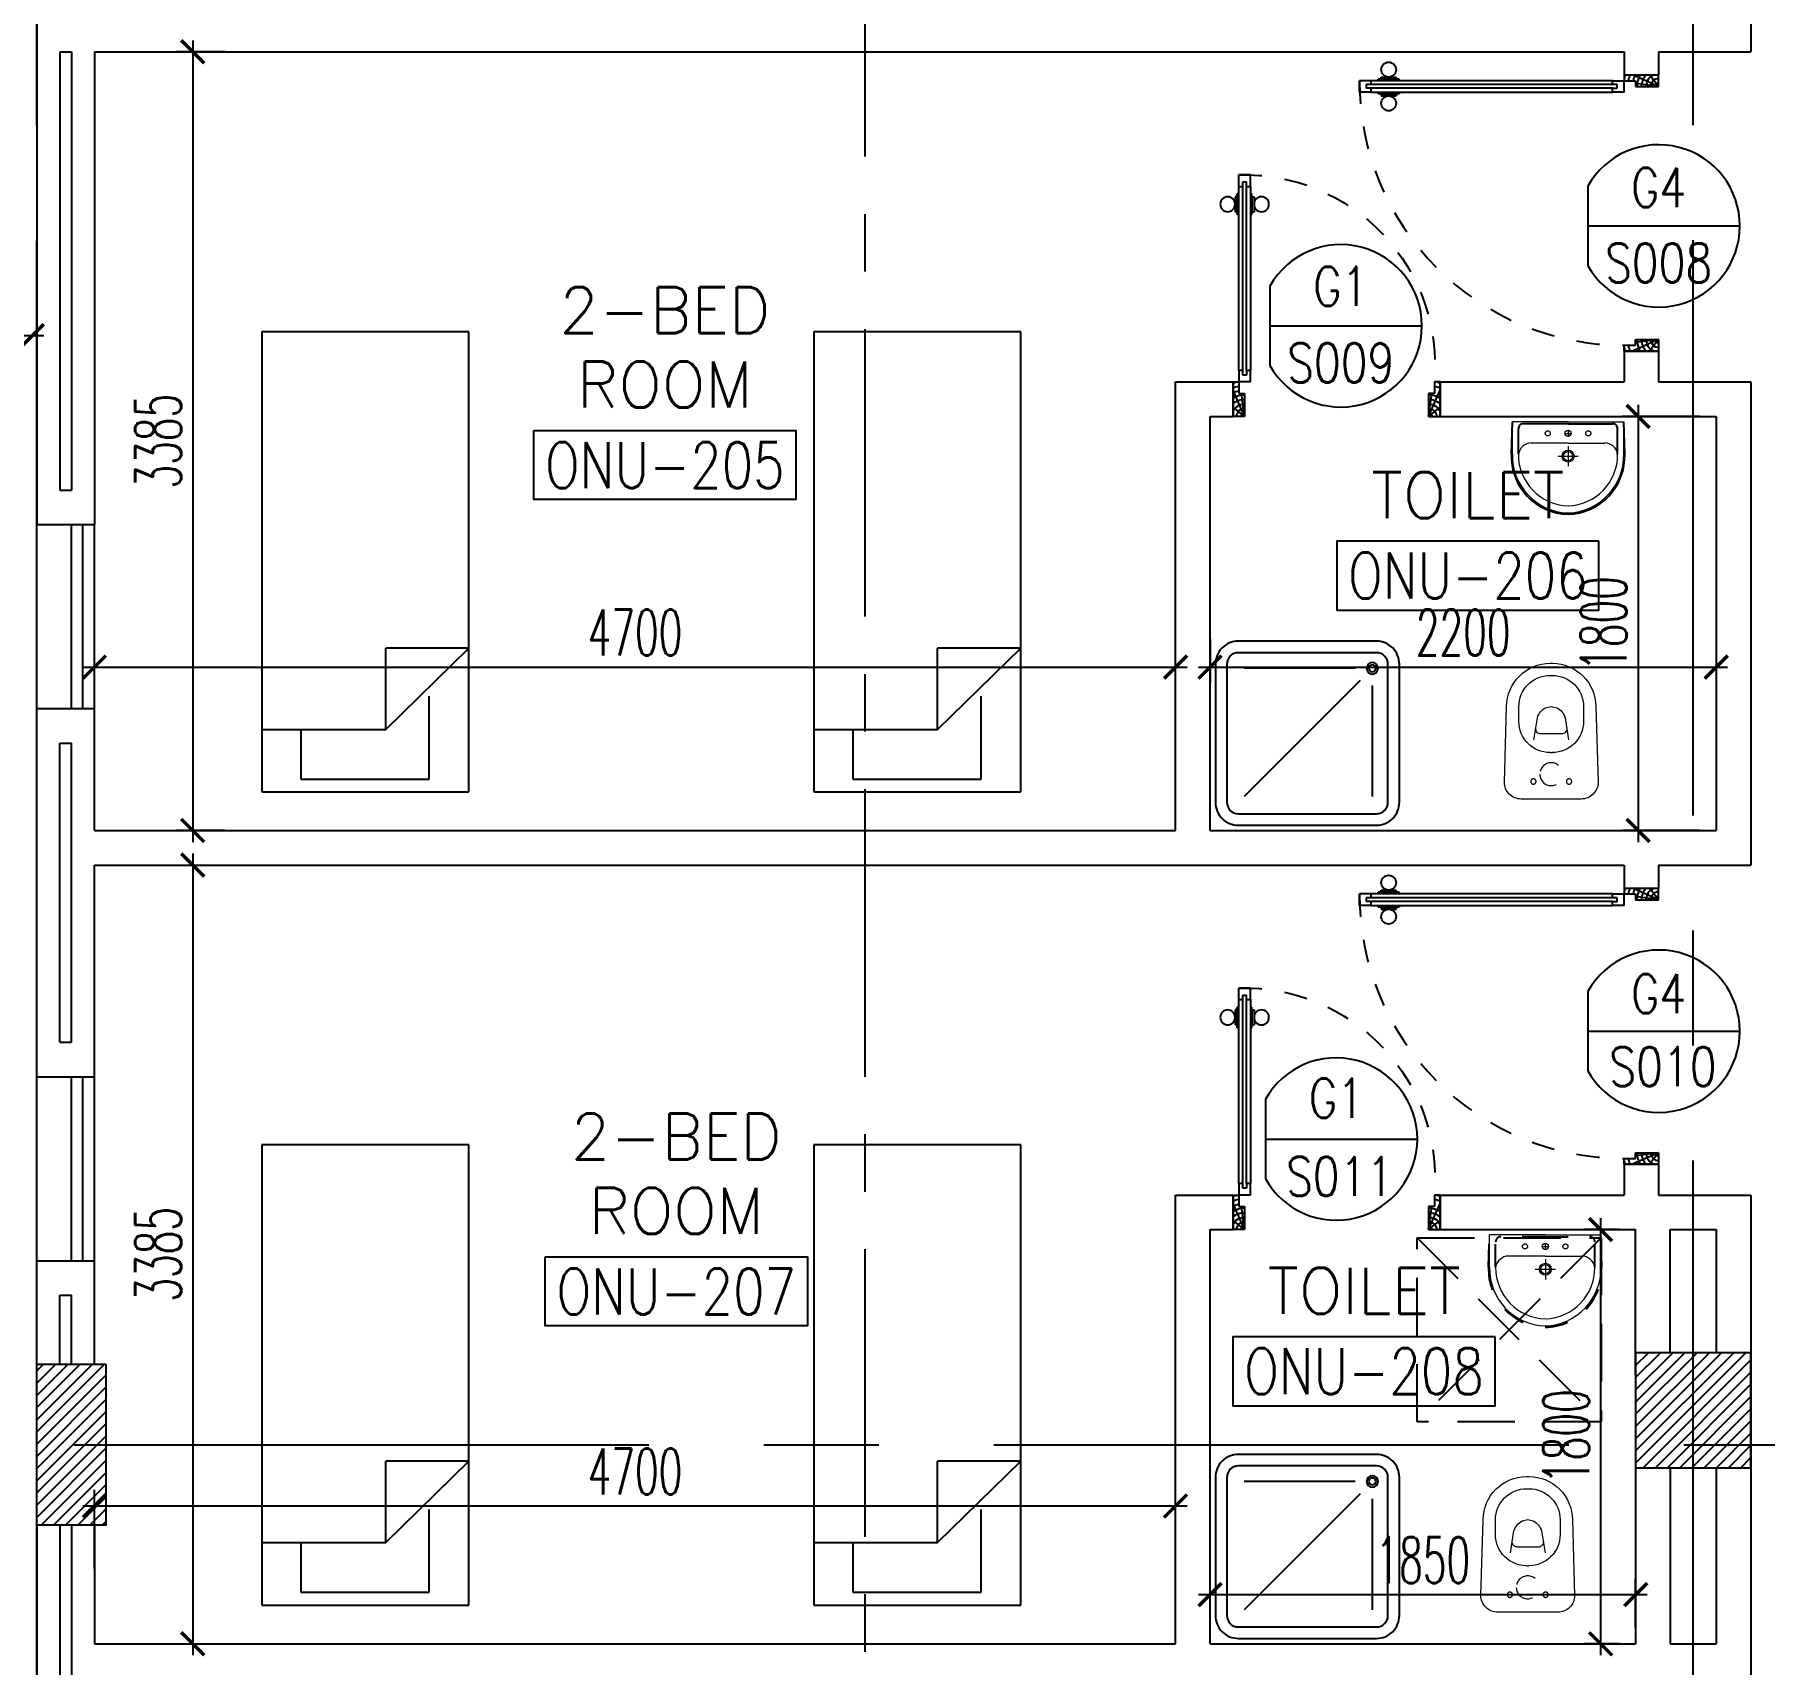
# Model space of a CAD drawing. Extents: x 88808.2 to 88899.2, y 39921.6 to 40001.1.
# Drawn here: x 88860.76 to 88868.28, y 39941.92 to 39949.01 of the extents above; entities that cross this region are included whole.
import ezdxf
from ezdxf.enums import TextEntityAlignment as Align

# ---------------------------------------------------------------- set-up
doc = ezdxf.new("R2010")
doc.units = 0
doc.header["$MEASUREMENT"] = 0
doc.header["$PDMODE"] = 34
for name, pattern in [('CENTER', [2, 1.25, -0.25, 0.25, -0.25]), ('CENTERX2', [4, 2.5, -0.5, 0.5, -0.5]), ('DASHED', [0.75, 0.5, -0.25]), ('HIDDEN', [0.375, 0.25, -0.125]), ('HIDDEN2', [0.1875, 0.125, -0.0625])]:
    doc.linetypes.add(name, pattern=pattern)
doc.layers.get('0').update_dxf_attribs({"linetype": 'CONTINUOUS'})
doc.layers.get('DEFPOINTS').update_dxf_attribs({"linetype": 'CONTINUOUS'})
for name, color, linetype in [('AXES', 11, 'CENTERX2'), ('AXES1', 11, 'CENTER'), ('COL', 2, 'CONTINUOUS'), ('DIM', 4, 'CONTINUOUS'), ('DOOR', 7, 'CONTINUOUS'), ('DOOR-CR', 4, 'CONTINUOUS'), ('DOOR-NO', 3, 'CONTINUOUS'), ('ele', 7, 'CONTINUOUS'), ('FIX', 3, 'CONTINUOUS'), ('FUR', 4, 'CONTINUOUS'), ('HAT', 8, 'CONTINUOUS'), ('INSUL', 4, 'CONTINUOUS'), ('RM-BOX', 4, 'CONTINUOUS'), ('RM-NAME', 2, 'CONTINUOUS'), ('RM-NO', 2, 'CONTINUOUS'), ('SHAFT', 4, 'CONTINUOUS'), ('WALL', 2, 'CONTINUOUS'), ('WIN', 3, 'CONTINUOUS')]:
    doc.layers.add(name, color=color, linetype=linetype)
doc.styles.add('ROMANS', font='ROMANS.shx', dxfattribs={"width": 0.6})
doc.dimstyles.new('STANDARD in', dxfattribs={"dimtxt": 0.2, "dimasz": 0.1, "dimexe": 0.07, "dimexo": 0.07, "dimgap": 0.05, "dimtad": 1, "dimdec": 0, "dimlfac": 1000, "dimzin": 0, "dimdsep": 46, "dimtxsty": 'ROMANS', "dimblk": 'ARCHTICK', "dimcen": 0.05, "dimdle": 0.05, "dimclrd": 4, "dimclre": 4, "dimclrt": 2, "dimadec": 0, "dimazin": 0, "dimtfac": 1, "dimtdec": 0, "dimtmove": 2, "dimatfit": 3, "dimfxl": 0, "dimtolj": 1, "dimtzin": 0, "dimarcsym": 0})

# ---------------------------------------------------------------- blocks, each defined once
blk = doc.blocks.new('_ARCHTICK')
at = {"color": 0, "linetype": 'ByBlock', "const_width": 0.15}
blk.add_lwpolyline([(-0.5, -0.5), (0.5, 0.5)], dxfattribs=at)
blk = doc.blocks.new('*D268')
at = {"layer": 'DEFPOINTS', "color": 0, "linetype": 'Continuous'}
for p in [(88851.1503, 39947.7006), (88851.1503, 39947.7006), (88860.7503, 39947.7006)]:
    blk.add_point(p, dxfattribs=at)
at = {"layer": 'ele', "color": 4, "linetype": 'Continuous', "lineweight": -2}
blk.add_line((88860.8003, 39947.7006), (88851.1003, 39947.7006), dxfattribs=at)
at = {"layer": 'ele', "color": 4, "linetype": 'Continuous', "lineweight": -2, "xscale": 0.1, "yscale": 0.1, "zscale": 0.1, "rotation": 180}
blk.add_blockref('_ARCHTICK', (88851.1503, 39947.7006), dxfattribs=at)
at = {"layer": 'ele', "color": 4, "linetype": 'Continuous', "lineweight": -2, "xscale": 0.1, "yscale": 0.1, "zscale": 0.1}
blk.add_blockref('_ARCHTICK', (88860.7503, 39947.7006), dxfattribs=at)
at = {"layer": 'ele', "color": 2, "linetype": 'Continuous', "insert": (88855.9503, 39947.8506), "char_height": 0.2, "attachment_point": 5, "style": 'ROMANS'}
blk.add_mtext('\\A1;9600', dxfattribs=at)
blk = doc.blocks.new('*D166')
at = {"layer": 'DEFPOINTS', "color": 0, "linetype": 'Continuous'}
for p in [(88867.7203, 39943.8146), (88867.568, 39942.0146), (88867.7203, 39942.0146)]:
    blk.add_point(p, dxfattribs=at)
at = {"layer": 'DIM', "color": 4, "linetype": 'Continuous', "lineweight": -2}
for p, q in [((88867.568, 39943.8646), (88867.568, 39941.9646)), ((88867.6503, 39943.8146), (88867.498, 39943.8146)), ((88867.6503, 39942.0146), (88867.498, 39942.0146))]:
    blk.add_line(p, q, dxfattribs=at)
at = {"layer": 'DIM', "color": 4, "linetype": 'Continuous', "lineweight": -2, "xscale": 0.1, "yscale": 0.1, "zscale": 0.1}
for p, rotation in [((88867.568, 39943.8146), 90), ((88867.568, 39942.0146), 270)]:
    blk.add_blockref('_ARCHTICK', p, dxfattribs=dict(at, rotation=rotation))
at = {"layer": 'DIM', "color": 2, "linetype": 'Continuous', "insert": (88867.418, 39942.9146), "char_height": 0.2, "attachment_point": 5, "rotation": 90, "style": 'ROMANS'}
blk.add_mtext('\\A1;1800', dxfattribs=at)
blk = doc.blocks.new('*D165')
at = {"layer": 'DEFPOINTS', "color": 0, "linetype": 'Continuous'}
for p in [(88867.7203, 39942.228), (88865.8703, 39942.0146), (88867.7203, 39942.0146)]:
    blk.add_point(p, dxfattribs=at)
at = {"layer": 'DIM', "color": 4, "linetype": 'Continuous', "lineweight": -2}
for p, q in [((88865.8703, 39942.0846), (88865.8703, 39942.298)), ((88867.7203, 39942.0846), (88867.7203, 39942.298)), ((88865.8203, 39942.228), (88867.7703, 39942.228))]:
    blk.add_line(p, q, dxfattribs=at)
at = {"layer": 'DIM', "color": 4, "linetype": 'Continuous', "lineweight": -2, "xscale": 0.1, "yscale": 0.1, "zscale": 0.1, "rotation": 180}
blk.add_blockref('_ARCHTICK', (88865.8703, 39942.228), dxfattribs=at)
at = {"layer": 'DIM', "color": 4, "linetype": 'Continuous', "lineweight": -2, "xscale": 0.1, "yscale": 0.1, "zscale": 0.1}
blk.add_blockref('_ARCHTICK', (88867.7203, 39942.228), dxfattribs=at)
at = {"layer": 'DIM', "color": 2, "linetype": 'Continuous', "insert": (88866.7953, 39942.378), "char_height": 0.2, "attachment_point": 5, "style": 'ROMANS'}
blk.add_mtext('\\A1;1850', dxfattribs=at)
blk = doc.blocks.new('*D164')
at = {"layer": 'DEFPOINTS', "color": 0, "linetype": 'Continuous'}
for p in [(88865.7203, 39942.6135), (88861.0203, 39942.2721), (88865.7203, 39942.2721)]:
    blk.add_point(p, dxfattribs=at)
at = {"layer": 'DIM', "color": 4, "linetype": 'Continuous', "lineweight": -2}
for p, q in [((88861.0203, 39942.3421), (88861.0203, 39942.6835)), ((88865.7203, 39942.3421), (88865.7203, 39942.6835)), ((88860.9703, 39942.6135), (88865.7703, 39942.6135))]:
    blk.add_line(p, q, dxfattribs=at)
at = {"layer": 'DIM', "color": 4, "linetype": 'Continuous', "lineweight": -2, "xscale": 0.1, "yscale": 0.1, "zscale": 0.1, "rotation": 180}
blk.add_blockref('_ARCHTICK', (88861.0203, 39942.6135), dxfattribs=at)
at = {"layer": 'DIM', "color": 4, "linetype": 'Continuous', "lineweight": -2, "xscale": 0.1, "yscale": 0.1, "zscale": 0.1}
blk.add_blockref('_ARCHTICK', (88865.7203, 39942.6135), dxfattribs=at)
at = {"layer": 'DIM', "color": 2, "linetype": 'Continuous', "insert": (88863.3703, 39942.7635), "char_height": 0.2, "attachment_point": 5, "style": 'ROMANS'}
blk.add_mtext('\\A1;4700', dxfattribs=at)
blk = doc.blocks.new('*D163')
at = {"layer": 'DEFPOINTS', "color": 0, "linetype": 'Continuous'}
for p in [(88861.0203, 39945.3996), (88861.0203, 39942.0146), (88861.4478, 39942.0146)]:
    blk.add_point(p, dxfattribs=at)
at = {"layer": 'DIM', "color": 4, "linetype": 'Continuous', "lineweight": -2}
for p, q in [((88861.4478, 39945.4496), (88861.4478, 39941.9646)), ((88861.0903, 39945.3996), (88861.5178, 39945.3996)), ((88861.0903, 39942.0146), (88861.5178, 39942.0146))]:
    blk.add_line(p, q, dxfattribs=at)
at = {"layer": 'DIM', "color": 4, "linetype": 'Continuous', "lineweight": -2, "xscale": 0.1, "yscale": 0.1, "zscale": 0.1}
for p, rotation in [((88861.4478, 39945.3996), 90), ((88861.4478, 39942.0146), 270)]:
    blk.add_blockref('_ARCHTICK', p, dxfattribs=dict(at, rotation=rotation))
at = {"layer": 'DIM', "color": 2, "linetype": 'Continuous', "insert": (88861.2978, 39943.7071), "char_height": 0.2, "attachment_point": 5, "rotation": 90, "style": 'ROMANS'}
blk.add_mtext('\\A1;3385', dxfattribs=at)
blk = doc.blocks.new('*D162')
at = {"layer": 'DEFPOINTS', "color": 0, "linetype": 'Continuous'}
for p in [(88868.0703, 39947.3496), (88867.731, 39945.5496), (88868.0703, 39945.5496)]:
    blk.add_point(p, dxfattribs=at)
at = {"layer": 'DIM', "color": 4, "linetype": 'Continuous', "lineweight": -2}
for p, q in [((88867.731, 39947.3996), (88867.731, 39945.4996)), ((88868.0003, 39947.3496), (88867.661, 39947.3496)), ((88868.0003, 39945.5496), (88867.661, 39945.5496))]:
    blk.add_line(p, q, dxfattribs=at)
at = {"layer": 'DIM', "color": 4, "linetype": 'Continuous', "lineweight": -2, "xscale": 0.1, "yscale": 0.1, "zscale": 0.1}
for p, rotation in [((88867.731, 39947.3496), 90), ((88867.731, 39945.5496), 270)]:
    blk.add_blockref('_ARCHTICK', p, dxfattribs=dict(at, rotation=rotation))
at = {"layer": 'DIM', "color": 2, "linetype": 'Continuous', "insert": (88867.581, 39946.4496), "char_height": 0.2, "attachment_point": 5, "rotation": 90, "style": 'ROMANS'}
blk.add_mtext('\\A1;1800', dxfattribs=at)
blk = doc.blocks.new('*D161')
at = {"layer": 'DEFPOINTS', "color": 0, "linetype": 'Continuous'}
for p in [(88865.8703, 39946.4496), (88868.0703, 39946.4496), (88868.0703, 39946.26)]:
    blk.add_point(p, dxfattribs=at)
at = {"layer": 'DIM', "color": 4, "linetype": 'Continuous', "lineweight": -2}
for p, q in [((88865.8703, 39946.3796), (88865.8703, 39946.19)), ((88868.0703, 39946.3796), (88868.0703, 39946.19)), ((88865.8203, 39946.26), (88868.1203, 39946.26))]:
    blk.add_line(p, q, dxfattribs=at)
at = {"layer": 'DIM', "color": 4, "linetype": 'Continuous', "lineweight": -2, "xscale": 0.1, "yscale": 0.1, "zscale": 0.1, "rotation": 180}
blk.add_blockref('_ARCHTICK', (88865.8703, 39946.26), dxfattribs=at)
at = {"layer": 'DIM', "color": 4, "linetype": 'Continuous', "lineweight": -2, "xscale": 0.1, "yscale": 0.1, "zscale": 0.1}
blk.add_blockref('_ARCHTICK', (88868.0703, 39946.26), dxfattribs=at)
at = {"layer": 'DIM', "color": 2, "linetype": 'Continuous', "insert": (88866.9703, 39946.41), "char_height": 0.2, "attachment_point": 5, "style": 'ROMANS'}
blk.add_mtext('\\A1;2200', dxfattribs=at)
blk = doc.blocks.new('*D160')
at = {"layer": 'DEFPOINTS', "color": 0, "linetype": 'Continuous'}
for p in [(88865.7203, 39946.26), (88861.0203, 39946.0796), (88865.7203, 39946.0796)]:
    blk.add_point(p, dxfattribs=at)
at = {"layer": 'DIM', "color": 4, "linetype": 'Continuous', "lineweight": -2}
for p, q in [((88861.0203, 39946.1496), (88861.0203, 39946.33)), ((88865.7203, 39946.1496), (88865.7203, 39946.33)), ((88860.9703, 39946.26), (88865.7703, 39946.26))]:
    blk.add_line(p, q, dxfattribs=at)
at = {"layer": 'DIM', "color": 4, "linetype": 'Continuous', "lineweight": -2, "xscale": 0.1, "yscale": 0.1, "zscale": 0.1, "rotation": 180}
blk.add_blockref('_ARCHTICK', (88861.0203, 39946.26), dxfattribs=at)
at = {"layer": 'DIM', "color": 4, "linetype": 'Continuous', "lineweight": -2, "xscale": 0.1, "yscale": 0.1, "zscale": 0.1}
blk.add_blockref('_ARCHTICK', (88865.7203, 39946.26), dxfattribs=at)
at = {"layer": 'DIM', "color": 2, "linetype": 'Continuous', "insert": (88863.3703, 39946.41), "char_height": 0.2, "attachment_point": 5, "style": 'ROMANS'}
blk.add_mtext('\\A1;4700', dxfattribs=at)
blk = doc.blocks.new('*D159')
at = {"layer": 'DEFPOINTS', "color": 0, "linetype": 'Continuous'}
for p in [(88861.6583, 39948.9346), (88861.4478, 39945.5496), (88861.6583, 39945.5496)]:
    blk.add_point(p, dxfattribs=at)
at = {"layer": 'DIM', "color": 4, "linetype": 'Continuous', "lineweight": -2}
for p, q in [((88861.4478, 39948.9846), (88861.4478, 39945.4996)), ((88861.5883, 39948.9346), (88861.3778, 39948.9346)), ((88861.5883, 39945.5496), (88861.3778, 39945.5496))]:
    blk.add_line(p, q, dxfattribs=at)
at = {"layer": 'DIM', "color": 4, "linetype": 'Continuous', "lineweight": -2, "xscale": 0.1, "yscale": 0.1, "zscale": 0.1}
for p, rotation in [((88861.4478, 39948.9346), 90), ((88861.4478, 39945.5496), 270)]:
    blk.add_blockref('_ARCHTICK', p, dxfattribs=dict(at, rotation=rotation))
at = {"layer": 'DIM', "color": 2, "linetype": 'Continuous', "insert": (88861.2978, 39947.2421), "char_height": 0.2, "attachment_point": 5, "rotation": 90, "style": 'ROMANS'}
blk.add_mtext('\\A1;3385', dxfattribs=at)
blk = doc.blocks.new('DOOR90')
at = {"layer": 'DOOR', "linetype": 'ByBlock'}
for p, q in [((0, 0), (-150, 0)), ((-200, -25), (-1000, -25)), ((-200, -42), (-1000, -42)), ((-200, -58), (-1000, -58)), ((-1000, -75), (-200, -75))]:
    blk.add_line(p, q, dxfattribs=at)
at = {"layer": 'DOOR', "color": 0, "linetype": 'ByBlock'}
for p, q in [((-150, 0), (-150, -25)), ((-150, 0), (0, 0)), ((0, -50), (0, 0)), ((-1050, -25), (-1050, -75)), ((-1050, -75), (-1050, -25)), ((-1000, -25), (-1050, -25)), ((-1000, -75), (-1050, -75)), ((-1020, -42), (-1020, -58)), ((-1000, -42), (-1020, -42)), ((-1000, -58), (-1020, -58)), ((-1000, -25), (-1000, -42)), ((-1000, -58), (-1000, -75)), ((-967.6, -25), (-967.6, -17.8)), ((-877.6, -17.8), (-967.6, -17.8)), ((-967.6, -75), (-967.6, -82.2)), ((-955, -17.8), (-955, -8.8)), ((-955, -8.8), (-890.2, -8.8)), ((-955, -17.8), (-890.2, -17.8)), ((-890.2, -17.8), (-890.2, -8.8)), ((-877.6, -25), (-877.6, -17.8)), ((-877.6, -75), (-877.6, -82.2)), ((-200, -42), (-200, -25)), ((-200, -25), (-150, -25)), ((-180, -42), (-200, -42)), ((-200, -75), (-200, -58)), ((-200, -58), (-180, -58)), ((-150, -75), (-200, -75)), ((-180, -58), (-180, -42)), ((-150, -75), (-150, -25)), ((-150, -25), (-100, -25)), ((-100, -25), (-100, -50)), ((-100, -50), (0, -50)), ((-877.6, -82.2), (-967.6, -82.2)), ((-955, -82.2), (-955, -91.2)), ((-955, -82.2), (-890.2, -82.2)), ((-955, -91.2), (-890.2, -91.2)), ((-890.2, -82.2), (-890.2, -91.2)), ((-150, -900), (-150, -875)), ((-150, -875), (-100, -875)), ((0, -900), (-150, -900)), ((-150, -900), (0, -900)), ((-100, -850), (0, -850)), ((-100, -875), (-100, -850)), ((0, -850), (0, -900))]:
    blk.add_line(p, q, dxfattribs=at)
at = {"layer": 'DOOR', "color": 9, "linetype": 'ByBlock'}
for p, q in [((0, -50), (-113.7, 0)), ((0, -50), (-40.1, 0)), ((0, -50), (-100, -36.6)), ((0, -850), (-113.7, -900)), ((0, -850), (-100, -863.4)), ((0, -850), (-40.1, -900))]:
    blk.add_line(p, q, dxfattribs=at)
at = {"layer": 'DOOR', "color": 0, "linetype": 'ByBlock'}
for centre in [(-922.6, 23.5), (-922.6, -123.5)]:
    blk.add_circle(centre, 32.4, dxfattribs=at)
at = {"layer": 'DOOR', "color": 9, "linetype": 'ByBlock'}
for centre, radius, start, end in [((0, -50), 74.4, 137.77643, 180), ((0, -50), 54.4, 113.20738, 180), ((0, -50), 154.4, 161.10529, 166.28577), ((0, -50), 134.4, 158.15985, 169.28002), ((0, -50), 114.4, 154.08384, 167.37743), ((0, -50), 94.4, 148.01819, 180), ((0, -50), 34.4, 90, 180), ((0, -50), 14.4, 90, 180), ((0, -850), 154.4, 193.71423, 198.89471), ((0, -850), 134.4, 190.71998, 201.84015), ((0, -850), 94.4, 180, 211.98181), ((0, -850), 74.4, 180, 222.22357), ((0, -850), 54.4, 180, 246.79262), ((0, -850), 34.4, 180, 270), ((0, -850), 14.4, 180, 270)]:
    blk.add_arc(centre, radius, start, end, dxfattribs=at)
at = {"layer": 'DOOR', "linetype": 'HIDDEN', "ltscale": 0.5}
blk.add_arc((-222.2, -50), 828.2, 178.27012, 275.00304, dxfattribs=at)
blk = doc.blocks.new('DOOR100')
at = {"layer": 'DOOR', "color": 0, "linetype": 'ByBlock'}
for p, q in [((-76.1, 1251.1), (-76.1, 1301.1)), ((-76.1, 1301.1), (-26.1, 1301.1)), ((-26.1, 1301.1), (-76.1, 1301.1)), ((-26.1, 1251.1), (-26.1, 1301.1)), ((-92.3, 1206.1), (-92.3, 1141.3)), ((-83.3, 1206.1), (-92.3, 1206.1)), ((-83.3, 1128.7), (-83.3, 1218.7)), ((-76.1, 1218.7), (-83.3, 1218.7)), ((-83.3, 1206.1), (-83.3, 1141.3)), ((-59.1, 1251.1), (-76.1, 1251.1)), ((-59.1, 1251.1), (-59.1, 1271.1)), ((-43.1, 1271.1), (-59.1, 1271.1)), ((-43.1, 1251.1), (-43.1, 1271.1)), ((-26.1, 1251.1), (-43.1, 1251.1)), ((-26.1, 1218.7), (-18.9, 1218.7)), ((-18.9, 1128.7), (-18.9, 1218.7)), ((-18.9, 1206.1), (-18.9, 1141.3)), ((-18.9, 1206.1), (-9.9, 1206.1)), ((-9.9, 1206.1), (-9.9, 1141.3)), ((-83.3, 1141.3), (-92.3, 1141.3)), ((-76.1, 1128.7), (-83.3, 1128.7)), ((-26.1, 1128.7), (-18.9, 1128.7)), ((-18.9, 1141.3), (-9.9, 1141.3)), ((-76.1, 200), (-59.1, 200)), ((-76.1, 150), (-76.1, 200)), ((-59.1, 200), (-59.1, 180)), ((-59.1, 180), (-43.1, 180)), ((-43.1, 200), (-26.1, 200)), ((-43.1, 180), (-43.1, 200)), ((-26.1, 200), (-26.1, 150)), ((-1201.1, 0), (-1201.1, 150)), ((-1201.1, 150), (-1176.1, 150)), ((-1201.1, 150), (-1201.1, 0)), ((-1176.1, 150), (-1176.1, 100)), ((-1176.1, 100), (-1151.1, 100)), ((-1151.1, 100), (-1151.1, 0)), ((-76.1, 150), (-26.1, 150)), ((-51.1, 100), (-51.1, 0)), ((-26.1, 100), (-51.1, 100)), ((-1.1, 150), (-26.1, 150)), ((-26.1, 150), (-26.1, 100)), ((-1.1, 150), (-1.1, 0)), ((-1151.1, 0), (-1201.1, 0)), ((-51.1, 0), (-1.1, 0))]:
    blk.add_line(p, q, dxfattribs=at)
at = {"layer": 'DOOR', "linetype": 'ByBlock'}
for p, q in [((-76.1, 1251.1), (-76.1, 200)), ((-59.1, 200), (-59.1, 1251.1)), ((-43.1, 200), (-43.1, 1251.1)), ((-26.1, 200), (-26.1, 1251.1))]:
    blk.add_line(p, q, dxfattribs=at)
at = {"layer": 'DOOR', "color": 9, "linetype": 'ByBlock'}
for p, q in [((-1151.1, 0), (-1201.1, 113.7)), ((-1151.1, 0), (-1164.4, 100)), ((-51.1, 0), (-1.1, 113.7)), ((-51.1, 0), (-37.7, 100)), ((-1151.1, 0), (-1201.1, 40.1)), ((-51.1, 0), (-1.1, 40.1))]:
    blk.add_line(p, q, dxfattribs=at)
at = {"layer": 'DOOR', "color": 0, "linetype": 'ByBlock'}
for centre in [(-124.6, 1173.7), (22.5, 1173.7)]:
    blk.add_circle(centre, 32.4, dxfattribs=at)
at = {"layer": 'DOOR', "linetype": 'HIDDEN', "ltscale": 0.5}
blk.add_arc((-26.8, 151.9), 1149.2, 89.96096, 180.09315, dxfattribs=at)
at = {"layer": 'DOOR', "color": 9, "linetype": 'ByBlock'}
for centre, radius, start, end in [((-1151.1, 0), 154.4, 103.71423, 108.89471), ((-1151.1, 0), 134.4, 100.71998, 111.84015), ((-1151.1, 0), 94.4, 90, 121.98181), ((-51.1, 0), 94.4, 58.01819, 90), ((-51.1, 0), 134.4, 68.15985, 79.28002), ((-51.1, 0), 114.4, 64.08384, 77.37743), ((-51.1, 0), 154.4, 71.10529, 76.28577), ((-1151.1, 0), 74.4, 90, 132.22357), ((-1151.1, 0), 54.4, 90, 156.79262), ((-1151.1, 0), 34.4, 90, 180), ((-1151.1, 0), 14.4, 90, 180), ((-51.1, 0), 74.4, 47.77643, 90), ((-51.1, 0), 54.4, 23.20738, 90), ((-51.1, 0), 34.4, 0, 90), ((-51.1, 0), 14.4, 0, 90)]:
    blk.add_arc(centre, radius, start, end, dxfattribs=at)
blk = doc.blocks.new('LAV1')
at = {"layer": 'FIX', "linetype": 'DASHED', "lineweight": 20, "ltscale": 0.05}
for p, q in [((-0.5, 170), (-0.5, 270)), ((-0.5, 170), (-0.5, 270)), ((49.5, 220), (-50.5, 220))]:
    blk.add_line(p, q, dxfattribs=at)
at = {"layer": 'FIX', "linetype": 'ByBlock', "ltscale": 0.3}
for p, q in [((-280, 210), (-275, 50)), ((-245, 210), (-245, 85)), ((245, 210), (245, 85)), ((280, 210), (275, 50)), ((0, 60), (-220.2, 60)), ((0, 60), (220.2, 60))]:
    blk.add_line(p, q, dxfattribs=at)
at = {"layer": 'FIX', "linetype": 'Continuous', "lineweight": 20}
for p, q in [((-275, 210), (-275, 50)), ((275, 210), (275, 50)), ((0, 155), (-181.4, 155)), ((0, 155), (181.4, 155)), ((0, 50), (-275, 50)), ((0, 50), (-252.5, 50)), ((0, 50), (275, 50)), ((0, 50), (252.5, 50))]:
    blk.add_line(p, q, dxfattribs=at)
at = {"layer": 'FIX', "lineweight": 20}
for p, q in [((15.6, 107.5), (-15.5, 107.5)), ((0, 92), (0, 123))]:
    blk.add_line(p, q, dxfattribs=at)
for centre, radius in [((-0.5, 220), 29.5), ((-0.5, 220), 22.5), ((0, 107.5), 15.5)]:
    blk.add_circle(centre, radius, dxfattribs=at)
at = {"layer": 'FIX', "linetype": 'HIDDEN', "lineweight": 20, "ltscale": 0.05}
for centre in [(-100, 107.5), (100, 107.5)]:
    blk.add_circle(centre, 12.4, dxfattribs=at)
at = {"layer": 'FIX', "linetype": 'ByBlock', "ltscale": 0.3}
for centre, radius, start, end in [((6.9, 220), 287, 91.37765, 182.00641), ((-6.9, 220), 287, 357.99359, 88.62235), ((-220.1, 84.9), 24.9, 179.70214, 269.94861), ((220.1, 84.9), 24.9, 270.05139, 0.29786)]:
    blk.add_arc(centre, radius, start, end, dxfattribs=at)
at = {"layer": 'FIX', "linetype": 'Continuous', "lineweight": 20}
for centre, radius, start, end in [((8.4, 216.7), 283.4, 91.6988, 181.35097), ((7.6, 212.5), 252.7, 91.73281, 180.48842), ((-8.4, 216.7), 283.4, 358.64903, 88.3012), ((-7.6, 212.5), 252.7, 359.51158, 88.26719), ((-179.2, 221.8), 66.9, 190.20056, 268.07863), ((179.2, 221.8), 66.9, 271.92137, 349.79944)]:
    blk.add_arc(centre, radius, start, end, dxfattribs=at)
blk = doc.blocks.new('SHR1')
at = {"layer": 'FIX'}
for p, q in [((-195.7, 195.7), (-700, 700)), ((-142.7, 217.7), (-142.7, 700)), ((-217.7, 142.7), (-700, 142.7))]:
    blk.add_line(p, q, dxfattribs=at)
for points in [[(-825, 125), (-825, 725, -0.414214), (-725, 825), (-125, 825, -0.414214), (-25, 725), (-25, 125, -0.414214), (-125, 25), (-725, 25, -0.414214)], [(-775, 125), (-775, 725, -0.414214), (-725, 775), (-125, 775, -0.414214), (-75, 725), (-75, 125, -0.414214), (-125, 75), (-725, 75, -0.414214)]]:
    blk.add_lwpolyline(points, format="xyb", close=True, dxfattribs=at)
for radius in [25, 15]:
    blk.add_circle((-142.7, 142.7), radius, dxfattribs=at)
blk = doc.blocks.new('WC1')
at = {"layer": 'FIX', "lineweight": 20}
for p, q in [((-210, 203.8), (-538, 193.8)), ((-475, 140.8), (-538, 140.8)), ((-394.8, 75.7), (-490.4, 60.1)), ((-727, 4.8), (-727, -4.8)), ((-674, 4.8), (-674, -4.8)), ((-533.7, 24.2), (-539.5, 0)), ((-539.5, 0), (-533.7, -24.2)), ((-339, 4.8), (-339, -4.8)), ((-490.4, -60.1), (-394.8, -75.7)), ((-538, -140.8), (-475, -140.8)), ((-538, -193.8), (-210, -203.8))]:
    blk.add_line(p, q, dxfattribs=at)
at = {"layer": 'FIX', "linetype": 'Continuous', "lineweight": 20}
blk.add_line((-420.1, -47.3), (-420.4, 44.6), dxfattribs=at)
at = {"layer": 'FIX', "lineweight": 20}
blk.add_lwpolyline([(-213.2, -203.8), (-210, -203.8, 0.414214), (-137, -130.8), (-137, 0), (-137, 130.8, 0.414214), (-210, 203.8)], format="xyb", dxfattribs=at)
at = {"layer": 'FIX', "linetype": 'HIDDEN', "lineweight": 20, "ltscale": 0.05}
for centre in [(-213.2, 77.5), (-213.2, -77.5)]:
    blk.add_circle(centre, 11.6, dxfattribs=at)
at = {"layer": 'FIX', "linetype": 'HIDDEN2', "lineweight": 20, "ltscale": 0.3}
blk.add_circle((-245, 0), 49.8, dxfattribs=at)
at = {"layer": 'FIX', "lineweight": 20}
for centre, radius, start, end in [((-538, 4.8), 189, 90, 180), ((-538, 4.8), 136, 90, 180), ((-475, 4.8), 136, 360, 90), ((-473, -6.9), 68.2, 128.92417, 152.84682), ((-464.4, -17.6), 82, 108.49595, 128.92417), ((-538, -4.8), 189, 180, 270), ((-538, -4.8), 136, 180, 270), ((-473, 6.9), 68.2, 207.15318, 231.07583), ((-464.4, 17.6), 82, 231.07583, 251.50405), ((-475, -4.8), 136, 270, 0)]:
    blk.add_arc(centre, radius, start, end, dxfattribs=at)
at = {"layer": 'FIX', "linetype": 'Continuous', "lineweight": 20}
for centre, start, end in [((-442.7, 45.5), 357.66621, 91.61215), ((-442.4, -45.6), 268.38785, 2.33379)]:
    blk.add_arc(centre, 22.3, start, end, dxfattribs=at)
blk = doc.blocks.new('C11')
at = {"layer": 'HAT'}
h = blk.add_hatch(dxfattribs=at)
h.set_pattern_fill('ANSI31', color=256, scale=300, style=0)
h.set_pattern_definition([(45, (-248556.182, -75061.005), (-26.5165043, 26.5165043), [])])
h.paths.add_polyline_path([(300, 700), (0, 700), (0, 350), (300, 350)])
h.paths.add_polyline_path([(300, 350), (0, 350), (0, 0), (300, 0)])
at = {"layer": 'COL'}
blk.add_lwpolyline([(300, 700), (300, 0), (0, 0), (0, 700)], close=True, dxfattribs=at)
blk = doc.blocks.new('DD1')
at = {"layer": 'DOOR-CR'}
blk.add_line((-307.6, 0), (352.8, 0), dxfattribs=at)
blk.add_lwpolyline([(-307.6, -172.9, 3.820224), (-307.6, 172.9)], format="xyb", close=True, dxfattribs=at)
at = {"layer": 'DOOR-NO', "style": 'ROMANS', "width": 0.8}
for tag, p in [('G', (0, 141.5)), ('000', (0, -141.4))]:
    blk.add_attdef(tag, text='', height=204, dxfattribs=at).set_placement(p, align=Align.MIDDLE)
blk = doc.blocks.new('RM1')
at = {"layer": 'RM-BOX'}
blk.add_lwpolyline([(569.9, -200), (-569.9, -200), (-569.9, -500), (569.9, -500)], close=True, dxfattribs=at)
at = {"layer": 'RM-NAME', "style": 'ROMANS'}
for tag, p in [('ROOMNAME1', (0, 323.8)), ('ROOMNAME2', (0, 0))]:
    blk.add_attdef(tag, text='', height=200, dxfattribs=at).set_placement(p, align=Align.MIDDLE)
at = {"layer": 'RM-NO', "style": 'ROMANS', "width": 0.8}
blk.add_attdef('ROOMNO', text='', height=200, dxfattribs=at).set_placement((0, -350), align=Align.MIDDLE)
blk = doc.blocks.new('AH20A')
at = {"layer": 'FUR'}
for p, q in [((0, 0.5), (0, -0.5)), ((1, 0.5), (0, 0.5)), ((0.1358, 0.5), (0.1358, -0.0987)), ((1, -0.5), (1, 0.5)), ((0.1358, 0.3112), (0.0277, 0.3112)), ((0.0277, 0.3112), (0.0277, -0.3087)), ((0.1358, -0.0987), (0.3125, -0.5)), ((0.1358, -0.0987), (0.3125, -0.0987)), ((0.3125, -0.5), (0.3125, -0.0987)), ((0.0277, -0.3087), (0.2076, -0.3087)), ((0, -0.5), (1, -0.5))]:
    blk.add_line(p, q, dxfattribs=at)
blk = doc.blocks.new('COL50')
at = {"layer": 'COL'}
blk.add_lwpolyline([(-250, 250), (-250, -250), (250, -250), (250, 250)], close=True, dxfattribs=at)
blk = doc.blocks.new('*X62')
at = {"color": 0}
for p, q in [((73379.2, 132670.1), (73858.8, 133149.7)), ((73379.2, 132723.2), (73805.8, 133149.7)), ((73379.2, 132776.2), (73752.8, 133149.7)), ((73379.2, 132829.2), (73699.7, 133149.7)), ((73379.2, 132882.3), (73646.7, 133149.7)), ((73379.2, 132935.3), (73593.7, 133149.7)), ((73379.2, 132988.3), (73540.6, 133149.7)), ((73379.2, 133041.4), (73487.6, 133149.7)), ((73379.2, 133094.4), (73434.6, 133149.7)), ((73379.2, 133147.4), (73381.5, 133149.7)), ((73411.9, 132649.7), (73879.2, 133117.1)), ((73464.9, 132649.7), (73879.2, 133064.1)), ((73517.9, 132649.7), (73879.2, 133011)), ((73571, 132649.7), (73879.2, 132958)), ((73624, 132649.7), (73879.2, 132905)), ((73677, 132649.7), (73879.2, 132851.9)), ((73730.1, 132649.7), (73879.2, 132798.9)), ((73783.1, 132649.7), (73879.2, 132745.9)), ((73836.1, 132649.7), (73879.2, 132692.8))]:
    blk.add_line(p, q, dxfattribs=at)

msp = doc.modelspace()

# ---------------------------------------------------------------- linework, layer by layer
at = {"layer": 'AXES'}
for p, q in [((88867.9703, 39921.6153), (88867.9703, 40000.4279)), ((88860.7703, 39921.6132), (88860.7703, 40000.0759)), ((88808.9303, 39942.8796), (88876.9703, 39942.8796))]:
    msp.add_line(p, q, dxfattribs=at)
at = {"layer": 'AXES1'}
msp.add_line((88864.3703, 39928.4796), (88864.3703, 39987.2996), dxfattribs=at)
at = {"layer": 'INSUL'}
for p, q in [((88860.8703, 39948.9346), (88860.8703, 39947.0296)), ((88860.8703, 39948.9346), (88860.9203, 39948.9346)), ((88860.9203, 39948.9346), (88860.9203, 39947.0296)), ((88860.8703, 39947.0296), (88860.9203, 39947.0296)), ((88860.8703, 39945.9296), (88860.9203, 39945.9296)), ((88860.8703, 39944.6296), (88860.8703, 39945.9296)), ((88860.9203, 39944.6296), (88860.9203, 39945.9296)), ((88860.8703, 39944.6296), (88860.9203, 39944.6296)), ((88860.8703, 39943.5296), (88860.9203, 39943.5296)), ((88860.8703, 39943.2296), (88860.8703, 39943.5296)), ((88860.9203, 39943.2296), (88860.9203, 39943.5296)), ((88860.8703, 39942.5296), (88860.8703, 39939.8296)), ((88860.9203, 39942.5296), (88860.9203, 39939.8296))]:
    msp.add_line(p, q, dxfattribs=at)
at = {"layer": 'SHAFT', "color": 4, "linetype": 'HIDDEN'}
for p, q in [((88867.5703, 39943.7796), (88866.7703, 39942.9796)), ((88866.7703, 39943.7796), (88867.5703, 39942.9796))]:
    msp.add_line(p, q, dxfattribs=at)
msp.add_lwpolyline([(88866.7703, 39943.7796), (88867.5703, 39943.7796), (88867.5703, 39942.9796), (88866.7703, 39942.9796)], close=True, dxfattribs=at)
at = {"layer": 'WALL'}
for p, q in [((88868.2203, 39949.8296), (88868.2203, 39948.9346)), ((88860.7703, 39949.0846), (88860.7703, 39946.8796)), ((88861.0203, 39948.9346), (88861.0203, 39946.8796)), ((88861.0203, 39948.9346), (88867.6703, 39948.9346)), ((88867.8203, 39948.9346), (88868.2203, 39948.9346)), ((88867.6703, 39948.8341), (88867.8203, 39948.8341)), ((88867.6703, 39947.6341), (88867.8203, 39947.6341)), ((88865.7203, 39947.4996), (88865.9703, 39947.4996)), ((88866.8703, 39947.4996), (88867.6703, 39947.4996)), ((88867.8203, 39947.4996), (88868.2203, 39947.4996)), ((88868.2203, 39947.4996), (88868.2203, 39945.3996)), ((88865.8703, 39947.3496), (88865.9703, 39947.3496)), ((88866.8703, 39947.3496), (88868.0703, 39947.3496)), ((88868.0703, 39947.3496), (88868.0703, 39945.5496)), ((88860.7703, 39946.8796), (88861.0203, 39946.8796)), ((88860.7703, 39946.0796), (88861.0203, 39946.0796)), ((88860.7703, 39944.4796), (88860.7703, 39946.0796)), ((88861.0203, 39945.5496), (88861.0203, 39946.0796)), ((88861.0203, 39945.5496), (88865.7203, 39945.5496)), ((88865.8703, 39945.5496), (88868.0703, 39945.5496)), ((88861.0203, 39944.4796), (88861.0203, 39945.3996)), ((88861.0203, 39945.3996), (88867.6703, 39945.3996)), ((88867.8203, 39945.3996), (88868.2203, 39945.3996)), ((88867.6703, 39945.2991), (88867.8203, 39945.2991)), ((88860.7703, 39944.4796), (88861.0203, 39944.4796)), ((88867.6703, 39944.0991), (88867.8203, 39944.0991)), ((88865.7203, 39943.9646), (88865.9703, 39943.9646)), ((88866.8703, 39943.9646), (88867.6703, 39943.9646)), ((88867.8203, 39943.9646), (88868.2203, 39943.9646)), ((88868.2203, 39943.9646), (88868.2203, 39941.8646)), ((88865.8703, 39943.8146), (88865.9703, 39943.8146)), ((88866.8703, 39943.8146), (88867.7203, 39943.8146)), ((88867.7203, 39943.1846), (88867.7203, 39943.8146)), ((88867.8703, 39943.8146), (88868.0703, 39943.8146)), ((88867.8703, 39943.2796), (88867.8703, 39943.8146)), ((88868.0703, 39943.8146), (88868.0703, 39943.2796)), ((88860.7703, 39943.6796), (88861.0203, 39943.6796)), ((88860.7703, 39943.2296), (88860.7703, 39943.6796)), ((88861.0203, 39943.2296), (88861.0203, 39943.6796)), ((88867.7203, 39942.7796), (88867.7203, 39942.0146)), ((88867.8703, 39942.7796), (88867.8703, 39942.0146)), ((88868.0703, 39942.7796), (88868.0703, 39942.0146)), ((88860.7703, 39942.5296), (88860.7703, 39939.6796)), ((88861.0203, 39942.5296), (88861.0203, 39942.0146)), ((88861.0203, 39942.0146), (88865.7203, 39942.0146)), ((88865.8703, 39942.0146), (88867.7203, 39942.0146)), ((88867.8703, 39942.0146), (88868.0703, 39942.0146))]:
    msp.add_line(p, q, dxfattribs=at)
at = {"layer": 'WALL', "linetype": 'ByBlock'}
for p, q in [((88867.6703, 39948.9346), (88867.6703, 39948.8341)), ((88867.8203, 39948.9346), (88867.8203, 39948.8341)), ((88867.6703, 39947.6341), (88867.6703, 39947.4996)), ((88867.8203, 39947.6341), (88867.8203, 39947.4996)), ((88865.7203, 39945.5496), (88865.7203, 39947.4996)), ((88865.9703, 39947.3496), (88865.9703, 39947.4996)), ((88866.8703, 39947.3496), (88866.8703, 39947.4996)), ((88865.8703, 39945.5496), (88865.8703, 39947.3496)), ((88867.6703, 39945.3996), (88867.6703, 39945.2991)), ((88867.8203, 39945.3996), (88867.8203, 39945.2991)), ((88867.6703, 39944.0991), (88867.6703, 39943.9646)), ((88867.8203, 39944.0991), (88867.8203, 39943.9646)), ((88865.7203, 39942.0146), (88865.7203, 39943.9646)), ((88865.9703, 39943.8146), (88865.9703, 39943.9646)), ((88866.8703, 39943.8146), (88866.8703, 39943.9646)), ((88865.8703, 39942.0146), (88865.8703, 39943.8146))]:
    msp.add_line(p, q, dxfattribs=at)
at = {"layer": 'WIN'}
for p, q in [((88860.7703, 39946.0796), (88860.7703, 39946.8796)), ((88860.9203, 39946.0796), (88860.9203, 39946.8796)), ((88860.9703, 39946.0796), (88860.9703, 39946.8796)), ((88861.0203, 39946.0796), (88861.0203, 39946.8796)), ((88860.7703, 39943.6796), (88860.7703, 39944.4796)), ((88860.9203, 39943.6796), (88860.9203, 39944.4796)), ((88860.9703, 39943.6796), (88860.9703, 39944.4796)), ((88861.0203, 39943.6796), (88861.0203, 39944.4796))]:
    msp.add_line(p, q, dxfattribs=at)

# ---------------------------------------------------------------- block references
at = {"layer": 'COL', "xscale": 0.001, "yscale": 0.001, "zscale": 0.001}
msp.add_blockref('COL50', (88867.9703, 39943.0296), dxfattribs=at)
at = {"layer": 'DOOR', "color": 0, "linetype": 'ByBlock', "yscale": 0.001, "zscale": 0.001, "rotation": 90}
for name, p, xscale in [('DOOR100', (88867.8203, 39948.8351), 0.001), ('DOOR90', (88865.9703, 39947.3496), -0.001), ('DOOR100', (88867.8203, 39945.3001), 0.001), ('DOOR90', (88865.9703, 39943.8146), -0.001)]:
    msp.add_blockref(name, p, dxfattribs=dict(at, xscale=xscale))
at = {"layer": 'DOOR-NO'}
ref = msp.add_blockref('DD1', (88867.8202, 39948.1779), dxfattribs=dict(at, xscale=0.001, yscale=0.001, zscale=0.001))
ref.add_attrib('G', 'G4', dxfattribs={"height": 0.17, "style": 'ROMANS', "width": 0.8}).set_placement((88867.8202, 39948.3448), align=Align.MIDDLE)
ref.add_attrib('000', 'S008', dxfattribs={"height": 0.17, "style": 'ROMANS', "width": 0.8}).set_placement((88867.8202, 39948.0169), align=Align.MIDDLE)
ref = msp.add_blockref('DD1', (88866.4383, 39947.7436), dxfattribs=dict(at, xscale=0.001, yscale=0.001, zscale=0.001))
ref.add_attrib('G', 'G1', dxfattribs={"height": 0.17, "style": 'ROMANS', "width": 0.8}).set_placement((88866.4383, 39947.9153), align=Align.MIDDLE)
ref.add_attrib('000', 'S009', dxfattribs={"height": 0.17, "style": 'ROMANS', "width": 0.8}).set_placement((88866.4383, 39947.5828), align=Align.MIDDLE)
ref = msp.add_blockref('DD1', (88867.8202, 39944.6773), dxfattribs=dict(at, xscale=0.001, yscale=0.001, zscale=0.001))
ref.add_attrib('G', 'G4', dxfattribs={"height": 0.17, "style": 'ROMANS', "width": 0.8}).set_placement((88867.8202, 39944.8402), align=Align.MIDDLE)
ref.add_attrib('000', 'S010', dxfattribs={"height": 0.17, "style": 'ROMANS', "width": 0.8}).set_placement((88867.8385, 39944.5235), align=Align.MIDDLE)
ref = msp.add_blockref('DD1', (88866.4186, 39944.2085), dxfattribs=dict(at, xscale=0.001, yscale=0.001, zscale=0.001))
ref.add_attrib('G', 'G1', dxfattribs={"height": 0.17, "style": 'ROMANS', "width": 0.8}).set_placement((88866.4195, 39944.3864), align=Align.MIDDLE)
ref.add_attrib('000', 'S011', dxfattribs={"height": 0.17, "style": 'ROMANS', "width": 0.8}).set_placement((88866.4337, 39944.0461), align=Align.MIDDLE)
at = {"layer": 'FIX'}
for name, p, xscale, yscale, zscale, rotation in [('AH20A', (88862.1983, 39945.7178), 2, 0.9, 2, 90), ('AH20A', (88864.5971, 39945.7178), 2, 0.9, 2, 90), ('LAV1', (88867.4263, 39947.3706), 0.0008799999997863779, 0.0008799999997863779, 0.00087999999978, 180), ('SHR1', (88866.7183, 39946.3976), -0.001, 0.001, 0.001, 180), ('WC1', (88867.3533, 39945.5496), -0.001, 0.001, 0.001, 90), ('AH20A', (88862.1983, 39942.1828), 2, 0.9, 2, 90), ('AH20A', (88864.5971, 39942.1828), 2, 0.9, 2, 90), ('SHR1', (88866.7183, 39942.8626), -0.001, 0.001, 0.001, 180), ('WC1', (88867.2513, 39942.0146), -0.001, 0.001, 0.001, 90)]:
    msp.add_blockref(name, p, dxfattribs=dict(at, xscale=xscale, yscale=yscale, zscale=zscale, rotation=rotation))
at = {"layer": 'HAT', "xscale": 0.001, "yscale": 0.001, "zscale": 0.001}
for name, p in [('*X62', (88794.341, 39810.1298)), ('C11', (88860.7703, 39942.5296))]:
    msp.add_blockref(name, p, dxfattribs=at)
at = {"layer": 'RM-NO'}
ref = msp.add_blockref('RM1', (88863.5, 39947.4879), dxfattribs=dict(at, xscale=-0.001, yscale=0.001, zscale=0.001))
ref.add_attrib('ROOMNO', 'ONU-205', dxfattribs={"height": 0.2, "style": 'ROMANS', "width": 0.8}).set_placement((88863.5, 39947.1379), align=Align.MIDDLE)
ref.add_attrib('ROOMNAME2', 'ROOM', dxfattribs={"layer": 'RM-NAME', "height": 0.2, "style": 'ROMANS'}).set_placement((88863.5, 39947.4879), align=Align.MIDDLE)
ref.add_attrib('ROOMNAME1', '2-BED', dxfattribs={"layer": 'RM-NAME', "height": 0.2, "style": 'ROMANS'}).set_placement((88863.5, 39947.8118), align=Align.MIDDLE)
at = {"layer": 'RM-NO', "xscale": 0.001, "yscale": 0.001, "zscale": 0.001}
for p, values in [((88866.991, 39947.0081), {'ROOMNO': 'ONU-206', 'ROOMNAME2': 'TOILET'}), ((88866.5395, 39943.5488), {'ROOMNO': 'ONU-208', 'ROOMNAME2': 'TOILET'})]:
    msp.add_blockref('RM1', p, dxfattribs=at).add_auto_attribs(values)
at = {"layer": 'RM-NO'}
ref = msp.add_blockref('RM1', (88863.5497, 39943.8958), dxfattribs=dict(at, xscale=-0.001, yscale=0.001, zscale=0.001))
ref.add_attrib('ROOMNO', 'ONU-207', dxfattribs={"height": 0.2, "style": 'ROMANS', "width": 0.8}).set_placement((88863.5497, 39943.5458), align=Align.MIDDLE)
ref.add_attrib('ROOMNAME2', 'ROOM', dxfattribs={"layer": 'RM-NAME', "height": 0.2, "style": 'ROMANS'}).set_placement((88863.5497, 39943.8958), align=Align.MIDDLE)
ref.add_attrib('ROOMNAME1', '2-BED', dxfattribs={"layer": 'RM-NAME', "height": 0.2, "style": 'ROMANS'}).set_placement((88863.5497, 39944.2196), align=Align.MIDDLE)
at = {"layer": 'SHAFT', "color": 4, "linetype": 'HIDDEN', "xscale": 0.0008799999997863779, "yscale": 0.0008799999997863779, "zscale": 0.00087999999978, "rotation": 180}
msp.add_blockref('LAV1', (88867.3273, 39943.8362), dxfattribs=at)

# ---------------------------------------------------------------- dimensions: what is measured, and where the dimension line sits
at = {"layer": 'DIM', "color": 0, "linetype": 'Continuous'}
for base, p1, p2, picture, middle in [((88861.4478, 39945.5496), (88861.6583, 39948.9346), (88861.6583, 39945.5496), '*D159', (88861.2978, 39947.2421)), ((88867.731, 39945.5496), (88868.0703, 39947.3496), (88868.0703, 39945.5496), '*D162', (88867.581, 39946.4496)), ((88861.4478, 39942.0146), (88861.0203, 39945.3996), (88861.0203, 39942.0146), '*D163', (88861.2978, 39943.7071)), ((88867.568, 39942.0146), (88867.7203, 39943.8146), (88867.7203, 39942.0146), '*D166', (88867.418, 39942.9146))]:
    dim = msp.add_linear_dim(base=base, p1=p1, p2=p2, angle=90, dimstyle='STANDARD in', dxfattribs=at)
    dim.commit()
    dim.dimension.update_dxf_attribs({"geometry": picture, "text_midpoint": middle})
for base, p1, p2, picture, middle in [((88865.7203, 39946.26), (88861.0203, 39946.0796), (88865.7203, 39946.0796), '*D160', (88863.3703, 39946.41)), ((88868.0703, 39946.26), (88865.8703, 39946.4496), (88868.0703, 39946.4496), '*D161', (88866.9703, 39946.41)), ((88865.7203, 39942.6135), (88861.0203, 39942.2721), (88865.7203, 39942.2721), '*D164', (88863.3703, 39942.7635)), ((88867.7203, 39942.228), (88865.8703, 39942.0146), (88867.7203, 39942.0146), '*D165', (88866.7953, 39942.378))]:
    dim = msp.add_linear_dim(base=base, p1=p1, p2=p2, dimstyle='STANDARD in', dxfattribs=at)
    dim.commit()
    dim.dimension.update_dxf_attribs({"geometry": picture, "text_midpoint": middle})
at = {"layer": 'ele', "color": 0, "linetype": 'Continuous'}
dim = msp.add_linear_dim(base=(88851.1503, 39947.7006), p1=(88860.7503, 39947.7006), p2=(88851.1503, 39947.7006), dimstyle='STANDARD in', dxfattribs=at)
dim.commit()
dim.dimension.update_dxf_attribs({"geometry": '*D268', "text_midpoint": (88855.9503, 39947.8506)})

doc.saveas('drawing.dxf')
